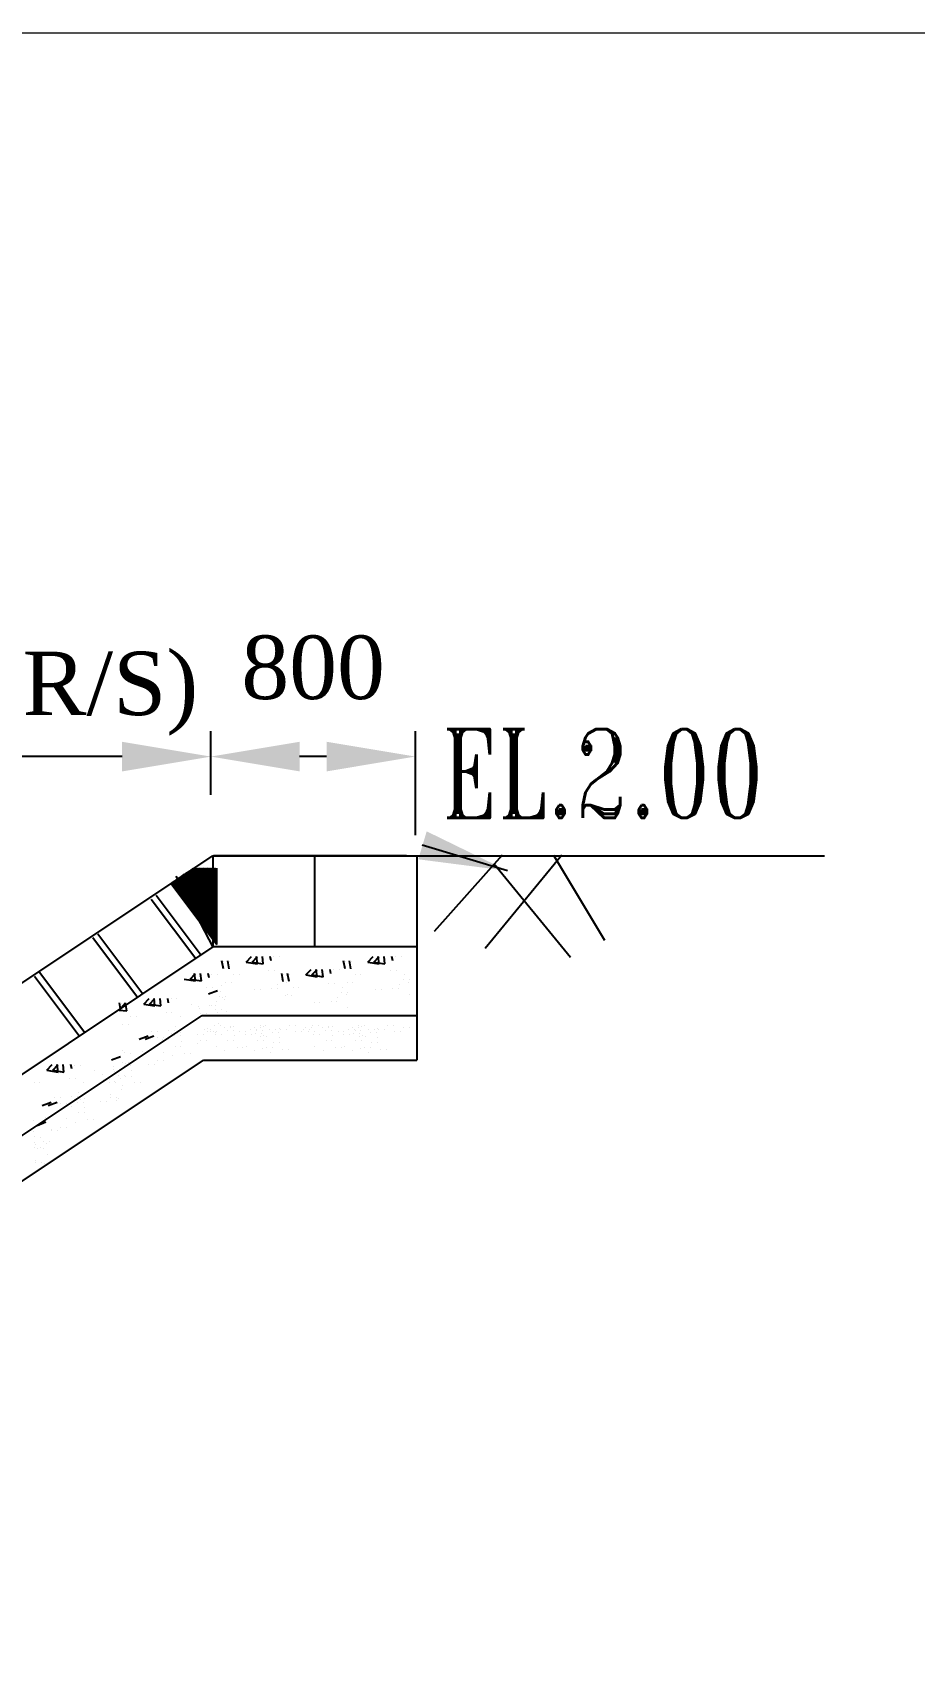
# Model space of a CAD drawing. Extents: x -545075 to 1728153, y -708141 to -305611.
# Drawn here: x 1043806 to 1047281, y -618361 to -611896 of the extents above; entities that cross this region are included whole.
import ezdxf

# ---------------------------------------------------------------- set-up
doc = ezdxf.new("R2010")
doc.units = 0
doc.header["$MEASUREMENT"] = 0
doc.layers.get('0').update_dxf_attribs({"linetype": 'CONTINUOUS'})
doc.layers.get('DEFPOINTS').update_dxf_attribs({"linetype": 'CONTINUOUS'})
doc.layers.add('LINE', color=7, linetype='CONTINUOUS')
doc.styles.add('BIG', font='ROMANT.SHX')
doc.styles.get("Standard").update_dxf_attribs({"font": 'times.ttf', "height": 250})
doc.dimstyles.new('3', dxfattribs={"dimtxt": 225, "dimasz": 350, "dimexe": 100, "dimexo": 25, "dimgap": 9, "dimtad": 0, "dimdec": 0, "dimzin": 0, "dimdsep": 46, "dimtxsty": 'Standard', "dimcen": 0, "dimclrt": 256, "dimadec": 0, "dimazin": 0, "dimtfac": 1, "dimtdec": 0, "dimtofl": 0, "dimtmove": 2, "dimatfit": 3, "dimfxl": 1, "dimtolj": 1, "dimtzin": 0, "dimarcsym": 0})

# ---------------------------------------------------------------- blocks, each defined once
blk = doc.blocks.new('*D101')
at = {"color": 0, "lineweight": -2}
for p, q in [((1044508.1, -614901.3), (1044508.1, -614650.1)), ((1045314.4, -615060.5), (1045314.4, -614650.1)), ((1044964.4, -614750.1), (1044858.1, -614750.1))]:
    blk.add_line(p, q, dxfattribs=at)
for points in [[(1044858.1, -614691.8), (1044858.1, -614808.5), (1044508.1, -614750.1)], [(1044964.4, -614691.8), (1044964.4, -614808.5), (1045314.4, -614750.1)]]:
    blk.add_solid(points, dxfattribs=at)
at = {"layer": 'DEFPOINTS', "color": 0, "lineweight": -2}
for p in [(1044508.1, -614750.1), (1044508.1, -614926.3), (1045314.4, -615085.5)]:
    blk.add_point(p, dxfattribs=at)
at = {"insert": (1044911.2, -614400.1), "char_height": 250, "attachment_point": 5}
blk.add_mtext('\\A1;800', dxfattribs=at)
blk = doc.blocks.new('*D102')
at = {"color": 0, "lineweight": -2}
for p, q in [((1040774.4, -614874.6), (1040774.4, -614650.3)), ((1044508.1, -614901.3), (1044508.1, -614650.3)), ((1044158.1, -614750.3), (1041124.4, -614750.3))]:
    blk.add_line(p, q, dxfattribs=at)
for points in [[(1041124.4, -614691.9), (1041124.4, -614808.6), (1040774.4, -614750.3)], [(1044158.1, -614691.9), (1044158.1, -614808.6), (1044508.1, -614750.3)]]:
    blk.add_solid(points, dxfattribs=at)
at = {"layer": 'DEFPOINTS', "color": 0, "lineweight": -2}
for p in [(1040774.4, -614750.3), (1040774.4, -614899.6), (1044508.1, -614926.3)]:
    blk.add_point(p, dxfattribs=at)
at = {"insert": (1042769.4, -614502), "char_height": 250, "attachment_point": 5}
blk.add_mtext('\\A1;7800(C/S &8100 R/S)', dxfattribs=at)
blk = doc.blocks.new('*X27')
at = {"color": 0}
for p, q in [((-11798.8, -16897), (-11773.4, -16871.6)), ((-11798.1, -16898.1), (-11768.1, -16868.1)), ((-11797.3, -16899.1), (-11762.8, -16864.5)), ((-11796.6, -16900.1), (-11757.4, -16861)), ((-11795.8, -16901.2), (-11752.1, -16857.4)), ((-11795.1, -16902.2), (-11746.8, -16853.9)), ((-11794.4, -16903.2), (-11741.5, -16850.3)), ((-11793.6, -16904.2), (-11736.1, -16846.8)), ((-11792.9, -16905.3), (-11730.8, -16843.2)), ((-11792.1, -16906.3), (-11725.5, -16839.6)), ((-11791.4, -16907.3), (-11720.2, -16836.1)), ((-11790.7, -16908.4), (-11717.3, -16835)), ((-11789.9, -16909.4), (-11715.5, -16835)), ((-11789.2, -16910.4), (-11713.8, -16835)), ((-11788.4, -16911.4), (-11712, -16835)), ((-11787.7, -16912.5), (-11710.2, -16835)), ((-11787, -16913.5), (-11708.5, -16835)), ((-11786.2, -16914.5), (-11706.7, -16835)), ((-11785.5, -16915.5), (-11704.9, -16835)), ((-11784.7, -16916.6), (-11703.2, -16835)), ((-11784, -16917.6), (-11701.4, -16835)), ((-11783.3, -16918.6), (-11699.6, -16835)), ((-11782.5, -16919.7), (-11697.8, -16835)), ((-11781.8, -16920.7), (-11696.1, -16835)), ((-11781, -16921.7), (-11694.3, -16835)), ((-11780.3, -16922.7), (-11692.5, -16835)), ((-11779.6, -16923.8), (-11690.8, -16835)), ((-11778.8, -16924.8), (-11689, -16835)), ((-11778.1, -16925.8), (-11687.2, -16835)), ((-11777.3, -16926.9), (-11685.5, -16835)), ((-11776.6, -16927.9), (-11683.7, -16835)), ((-11775.9, -16928.9), (-11681.9, -16835)), ((-11775.1, -16929.9), (-11680.2, -16835)), ((-11774.4, -16931), (-11678.4, -16835)), ((-11773.6, -16932), (-11676.6, -16835)), ((-11772.9, -16933), (-11674.9, -16835)), ((-11772.2, -16934), (-11673.1, -16835)), ((-11771.4, -16935.1), (-11671.3, -16835)), ((-11770.7, -16936.1), (-11669.6, -16835)), ((-11769.9, -16937.1), (-11667.8, -16835)), ((-11769.2, -16938.2), (-11666, -16835)), ((-11768.5, -16939.2), (-11664.3, -16835)), ((-11767.7, -16940.2), (-11662.5, -16835)), ((-11767, -16941.2), (-11660.7, -16835)), ((-11766.2, -16942.3), (-11659, -16835)), ((-11765.5, -16943.3), (-11657.2, -16835)), ((-11764.8, -16944.3), (-11655.4, -16835)), ((-11764, -16945.4), (-11653.7, -16835)), ((-11763.3, -16946.4), (-11651.9, -16835)), ((-11762.5, -16947.4), (-11650.1, -16835)), ((-11761.8, -16948.4), (-11648.4, -16835)), ((-11761.1, -16949.5), (-11646.6, -16835)), ((-11760.3, -16950.5), (-11644.8, -16835)), ((-11759.6, -16951.5), (-11643, -16835)), ((-11758.8, -16952.5), (-11641.3, -16835)), ((-11758.1, -16953.6), (-11639.5, -16835)), ((-11757.4, -16954.6), (-11637.7, -16835)), ((-11756.6, -16955.6), (-11636, -16835)), ((-11755.9, -16956.7), (-11634.2, -16835)), ((-11755.1, -16957.7), (-11632.4, -16835)), ((-11754.4, -16958.7), (-11630.7, -16835)), ((-11753.7, -16959.7), (-11628.9, -16835)), ((-11752.9, -16960.8), (-11627.5, -16835.4)), ((-11752.2, -16961.8), (-11627.5, -16837.1)), ((-11751.4, -16962.8), (-11627.5, -16838.9)), ((-11750.7, -16963.9), (-11627.5, -16840.7)), ((-11750, -16964.9), (-11627.5, -16842.4)), ((-11749.2, -16965.9), (-11627.5, -16844.2)), ((-11748.5, -16966.9), (-11627.5, -16846)), ((-11747.7, -16968), (-11627.5, -16847.7)), ((-11747, -16969), (-11627.5, -16849.5)), ((-11746.3, -16970), (-11627.5, -16851.3)), ((-11745.5, -16971), (-11627.5, -16853)), ((-11744.8, -16972.1), (-11627.5, -16854.8)), ((-11744.1, -16973.1), (-11627.5, -16856.6)), ((-11743.3, -16974.1), (-11627.5, -16858.3)), ((-11742.6, -16975.2), (-11627.5, -16860.1)), ((-11741.8, -16976.2), (-11627.5, -16861.9)), ((-11741.1, -16977.2), (-11627.5, -16863.6)), ((-11740.4, -16978.2), (-11627.5, -16865.4)), ((-11739.6, -16979.3), (-11627.5, -16867.2)), ((-11738.9, -16980.3), (-11627.5, -16868.9)), ((-11738.1, -16981.3), (-11627.5, -16870.7)), ((-11802.5, -16891.9), (-11800, -16889.4)), ((-11801.8, -16892.9), (-11794.7, -16885.9)), ((-11801, -16894), (-11789.4, -16882.3)), ((-11800.3, -16895), (-11784.1, -16878.8)), ((-11799.5, -16896), (-11778.7, -16875.2)), ((-11737.4, -16982.4), (-11627.5, -16872.5)), ((-11736.7, -16983.4), (-11627.5, -16874.3)), ((-11735.9, -16984.4), (-11627.5, -16876)), ((-11735.2, -16985.4), (-11627.5, -16877.8)), ((-11734.4, -16986.5), (-11627.5, -16879.6)), ((-11733.7, -16987.5), (-11627.5, -16881.3)), ((-11733, -16988.5), (-11627.5, -16883.1)), ((-11732.2, -16989.6), (-11627.5, -16884.9)), ((-11731.5, -16990.6), (-11627.5, -16886.6)), ((-11730.7, -16991.6), (-11627.5, -16888.4)), ((-11730, -16992.6), (-11627.5, -16890.2)), ((-11729.3, -16993.7), (-11627.5, -16891.9)), ((-11728.5, -16994.7), (-11627.5, -16893.7)), ((-11727.8, -16995.7), (-11627.5, -16895.5)), ((-11727, -16996.7), (-11627.5, -16897.2)), ((-11726.3, -16997.8), (-11627.5, -16899)), ((-11725.6, -16998.8), (-11627.5, -16900.8)), ((-11724.8, -16999.8), (-11627.5, -16902.5)), ((-11724.1, -17000.9), (-11627.5, -16904.3)), ((-11723.3, -17001.9), (-11627.5, -16906.1)), ((-11722.6, -17002.9), (-11627.5, -16907.8)), ((-11721.9, -17003.9), (-11627.5, -16909.6)), ((-11721.1, -17005), (-11627.5, -16911.4)), ((-11720.4, -17006), (-11627.5, -16913.1)), ((-11719.6, -17007), (-11627.5, -16914.9)), ((-11718.9, -17008.1), (-11627.5, -16916.7)), ((-11718.2, -17009.1), (-11627.5, -16918.4)), ((-11717.4, -17010.1), (-11627.5, -16920.2)), ((-11716.7, -17011.1), (-11627.5, -16922)), ((-11715.9, -17012.2), (-11627.5, -16923.7)), ((-11715.2, -17013.2), (-11627.5, -16925.5)), ((-11714.5, -17014.2), (-11627.5, -16927.3)), ((-11713.7, -17015.2), (-11627.5, -16929.1)), ((-11713, -17016.3), (-11627.5, -16930.8)), ((-11712.2, -17017.3), (-11627.5, -16932.6)), ((-11711.5, -17018.3), (-11627.5, -16934.4)), ((-11710.8, -17019.4), (-11627.5, -16936.1)), ((-11710, -17020.4), (-11627.5, -16937.9)), ((-11709.3, -17021.4), (-11627.5, -16939.7)), ((-11708.5, -17022.4), (-11627.5, -16941.4)), ((-11707.8, -17023.5), (-11627.5, -16943.2)), ((-11707.1, -17024.5), (-11627.5, -16945)), ((-11706.3, -17025.5), (-11627.5, -16946.7)), ((-11705.6, -17026.6), (-11627.5, -16948.5)), ((-11704.8, -17027.6), (-11627.5, -16950.3)), ((-11704.1, -17028.6), (-11627.5, -16952)), ((-11703.4, -17029.6), (-11627.5, -16953.8)), ((-11702.6, -17030.7), (-11627.5, -16955.6)), ((-11701.9, -17031.7), (-11627.5, -16957.3)), ((-11701.1, -17032.7), (-11627.5, -16959.1)), ((-11700.4, -17033.7), (-11627.5, -16960.9)), ((-11699.7, -17034.8), (-11627.5, -16962.6)), ((-11698.9, -17035.8), (-11627.5, -16964.4)), ((-11698.2, -17036.8), (-11627.5, -16966.2)), ((-11697.4, -17037.9), (-11627.5, -16967.9)), ((-11696.7, -17038.9), (-11627.5, -16969.7)), ((-11696, -17039.9), (-11627.5, -16971.5)), ((-11695.2, -17040.9), (-11627.5, -16973.2)), ((-11694.5, -17042), (-11627.5, -16975)), ((-11693.7, -17043), (-11627.5, -16976.8)), ((-11693, -17044), (-11627.5, -16978.5)), ((-11692.3, -17045.1), (-11627.5, -16980.3)), ((-11691.5, -17046.1), (-11627.5, -16982.1)), ((-11690.8, -17047.1), (-11627.5, -16983.9)), ((-11690, -17048.1), (-11627.5, -16985.6)), ((-11689.3, -17049.2), (-11627.5, -16987.4)), ((-11688.6, -17050.2), (-11627.5, -16989.2)), ((-11687.8, -17051.2), (-11627.5, -16990.9)), ((-11687.1, -17052.2), (-11627.5, -16992.7)), ((-11686.3, -17053.3), (-11627.5, -16994.5)), ((-11685.6, -17054.3), (-11627.5, -16996.2)), ((-11684.9, -17055.3), (-11627.5, -16998)), ((-11684.1, -17056.4), (-11627.5, -16999.8)), ((-11683.4, -17057.4), (-11627.5, -17001.5)), ((-11682.6, -17058.4), (-11627.5, -17003.3)), ((-11681.9, -17059.4), (-11627.5, -17005.1)), ((-11681.2, -17060.5), (-11627.5, -17006.8)), ((-11680.4, -17061.5), (-11627.5, -17008.6)), ((-11679.7, -17062.5), (-11627.5, -17010.4)), ((-11678.9, -17063.6), (-11627.5, -17012.1)), ((-11678.2, -17064.6), (-11627.5, -17013.9)), ((-11677.5, -17065.6), (-11627.5, -17015.7)), ((-11676.7, -17066.6), (-11627.5, -17017.4)), ((-11676, -17067.7), (-11627.5, -17019.2)), ((-11675.2, -17068.7), (-11627.5, -17021)), ((-11674.5, -17069.7), (-11627.5, -17022.7)), ((-11673.8, -17070.7), (-11627.5, -17024.5)), ((-11673, -17071.8), (-11627.5, -17026.3)), ((-11672.3, -17072.8), (-11627.5, -17028)), ((-11671.5, -17073.8), (-11627.5, -17029.8)), ((-11670.8, -17074.9), (-11627.5, -17031.6)), ((-11670.1, -17075.9), (-11627.5, -17033.4)), ((-11669.3, -17076.9), (-11627.5, -17035.1)), ((-11668.6, -17077.9), (-11627.5, -17036.9)), ((-11667.8, -17079), (-11627.5, -17038.7)), ((-11667.1, -17080), (-11627.5, -17040.4)), ((-11666.4, -17081), (-11627.5, -17042.2)), ((-11665.6, -17082.1), (-11627.5, -17044)), ((-11664.9, -17083.1), (-11627.5, -17045.7)), ((-11664.1, -17084.1), (-11627.5, -17047.5)), ((-11663.4, -17085.1), (-11627.5, -17049.3)), ((-11662.7, -17086.2), (-11627.5, -17051)), ((-11661.9, -17087.2), (-11627.5, -17052.8)), ((-11661.2, -17088.2), (-11627.5, -17054.6)), ((-11660.4, -17089.3), (-11627.5, -17056.3)), ((-11659.7, -17090.3), (-11627.5, -17058.1)), ((-11659, -17091.3), (-11627.5, -17059.9)), ((-11658.2, -17092.3), (-11627.5, -17061.6)), ((-11657.5, -17093.4), (-11627.5, -17063.4)), ((-11656.7, -17094.4), (-11627.5, -17065.2)), ((-11656, -17095.4), (-11627.5, -17066.9)), ((-11655.3, -17096.4), (-11627.5, -17068.7)), ((-11654.5, -17097.5), (-11627.5, -17070.5)), ((-11653.8, -17098.5), (-11627.5, -17072.2)), ((-11653, -17099.5), (-11627.5, -17074)), ((-11652.3, -17100.6), (-11627.5, -17075.8)), ((-11651.6, -17101.6), (-11627.5, -17077.5)), ((-11650.8, -17102.6), (-11627.5, -17079.3)), ((-11650.1, -17103.6), (-11627.5, -17081.1)), ((-11649.3, -17104.7), (-11627.5, -17082.8)), ((-11648.6, -17105.7), (-11627.5, -17084.6)), ((-11647.9, -17106.7), (-11627.5, -17086.4)), ((-11647.1, -17107.8), (-11627.5, -17088.2)), ((-11646.4, -17108.8), (-11627.5, -17089.9)), ((-11645.6, -17109.8), (-11627.5, -17091.7)), ((-11644.9, -17110.8), (-11627.5, -17093.5)), ((-11644.2, -17111.9), (-11627.5, -17095.2)), ((-11643.4, -17112.9), (-11627.5, -17097)), ((-11642.7, -17113.9), (-11627.5, -17098.8)), ((-11641.9, -17114.9), (-11627.5, -17100.5)), ((-11641.2, -17116), (-11627.5, -17102.3)), ((-11640.5, -17117), (-11627.5, -17104.1)), ((-11639.7, -17118), (-11627.5, -17105.8)), ((-11639, -17119.1), (-11627.5, -17107.6)), ((-11638.2, -17120.1), (-11627.5, -17109.4)), ((-11637.5, -17121.1), (-11627.5, -17111.1)), ((-11636.8, -17122.1), (-11627.5, -17112.9)), ((-11636, -17123.2), (-11627.5, -17114.7)), ((-11635.3, -17124.2), (-11627.5, -17116.4)), ((-11634.5, -17125.2), (-11627.5, -17118.2)), ((-11633.8, -17126.3), (-11627.5, -17120)), ((-11633.1, -17127.3), (-11627.5, -17121.7)), ((-11632.3, -17128.3), (-11627.5, -17123.5)), ((-11631.6, -17129.3), (-11627.5, -17125.3)), ((-11630.8, -17130.4), (-11627.5, -17127)), ((-11630.1, -17131.4), (-11627.5, -17128.8)), ((-11629.4, -17132.4), (-11627.5, -17130.6)), ((-11628.6, -17133.4), (-11627.5, -17132.3)), ((-11627.9, -17134.5), (-11627.5, -17134.1))]:
    blk.add_line(p, q, dxfattribs=at)

msp = doc.modelspace()

# ---------------------------------------------------------------- linework, layer by layer
for p, q in [((1045657.092, -615138.39), (1045388.319, -615440.184)), ((1045892.269, -615138.39), (1045589.899, -615507.249)), ((1045858.672, -615138.39), (1046060.252, -615473.716)), ((1044516.023, -615141.042), (1044516.023, -615500.925)), ((1045279.974, -615140.894), (1044518.771, -615140.894)), ((1044558.834, -615140.894), (1046161.366, -615140.894)), ((1044598.898, -615140.894), (1045279.974, -615140.894)), ((1044916.656, -615141.042), (1044916.656, -615500.925)), ((1045320.037, -615140.894), (1045320.037, -615500.776)), ((1045623.496, -615171.922), (1045925.866, -615540.782)), ((1044516.492, -615501.341), (1044371.077, -615221.432)), ((1045320.037, -615500.776), (1044517.255, -615500.776)), ((1045320.037, -615500.776), (1045320.037, -615947.042)), ((1044473.12, -615770.57), (1045318.811, -615770.57)), ((1044478.828, -615947.042), (1045320.037, -615947.042))]:
    msp.add_line(p, q)
at = {"color": 0}
for p, q in [((1044557.447, -615586.985), (1044551.666, -615555.644)), ((1044559.292, -615558.692), (1044559.292, -615558.692)), ((1044580.699, -615586.985), (1044574.917, -615555.644)), ((1044582.544, -615558.692), (1044582.544, -615558.692)), ((1044646.999, -615560.912), (1044668.32, -615538.691)), ((1044646.999, -615560.912), (1044691.468, -615567.809)), ((1044670.251, -615560.912), (1044691.572, -615538.691)), ((1044670.251, -615560.912), (1044714.72, -615567.809)), ((1044691.458, -615567.82), (1044688.07, -615538.691)), ((1044714.71, -615567.82), (1044711.322, -615538.691)), ((1044745.232, -615555.609), (1044742.111, -615538.691)), ((1044754.975, -615540.292), (1044754.975, -615540.292)), ((1044778.227, -615540.292), (1044778.227, -615540.292)), ((1044882.675, -615611.333), (1044903.996, -615589.112)), ((1044905.927, -615611.333), (1044927.248, -615589.112)), ((1044927.134, -615618.24), (1044923.746, -615589.112)), ((1044950.386, -615618.24), (1044946.997, -615589.112)), ((1044980.908, -615606.03), (1044977.787, -615589.112)), ((1044990.651, -615590.712), (1044990.651, -615590.712)), ((1045013.903, -615590.712), (1045013.903, -615590.712)), ((1045037.215, -615586.985), (1045031.434, -615555.644)), ((1045039.06, -615558.692), (1045039.06, -615558.692)), ((1045060.467, -615586.985), (1045054.686, -615555.644)), ((1045062.312, -615558.692), (1045062.312, -615558.692)), ((1045126.768, -615560.912), (1045148.089, -615538.691)), ((1045126.768, -615560.912), (1045171.236, -615567.809)), ((1045150.02, -615560.912), (1045171.341, -615538.691)), ((1045150.02, -615560.912), (1045194.488, -615567.809)), ((1045171.227, -615567.82), (1045167.838, -615538.691)), ((1045194.479, -615567.82), (1045191.09, -615538.691)), ((1045225, -615555.609), (1045221.88, -615538.691)), ((1045234.744, -615540.292), (1045234.744, -615540.292)), ((1045257.996, -615540.292), (1045257.996, -615540.292)), ((1044402.907, -615628.14), (1044447.375, -615635.036)), ((1044426.158, -615628.14), (1044447.479, -615605.919)), ((1044426.158, -615628.14), (1044470.627, -615635.036)), ((1044447.366, -615635.047), (1044443.977, -615605.919)), ((1044470.617, -615635.047), (1044467.229, -615605.919)), ((1044501.139, -615622.837), (1044498.018, -615605.919)), ((1044510.883, -615607.519), (1044510.883, -615607.519)), ((1044534.134, -615607.519), (1044534.134, -615607.519)), ((1044548.459, -615654.377), (1044548.459, -615654.377)), ((1044565.056, -615642.554), (1044565.056, -615642.554)), ((1044588.308, -615642.554), (1044588.308, -615642.554)), ((1044596.558, -615610.728), (1044596.558, -615610.728)), ((1044619.81, -615610.728), (1044619.81, -615610.728)), ((1044735.218, -615594.283), (1044735.218, -615594.283)), ((1044758.47, -615594.283), (1044758.47, -615594.283)), ((1044772.39, -615649.198), (1044772.39, -615649.198)), ((1044786.612, -615628.607), (1044786.612, -615628.607)), ((1044793.123, -615637.406), (1044787.341, -615606.065)), ((1044790.862, -615608.745), (1044790.862, -615608.745)), ((1044794.968, -615609.113), (1044794.968, -615609.113)), ((1044807.433, -615639.716), (1044807.433, -615639.716)), ((1044809.864, -615628.607), (1044809.864, -615628.607)), ((1044816.375, -615637.406), (1044810.593, -615606.065)), ((1044818.219, -615609.113), (1044818.219, -615609.113)), ((1044882.675, -615611.333), (1044927.144, -615618.229)), ((1044905.927, -615611.333), (1044950.395, -615618.229)), ((1044970.894, -615644.703), (1044970.894, -615644.703)), ((1044994.145, -615644.703), (1044994.145, -615644.703)), ((1045044.825, -615642.554), (1045044.825, -615642.554)), ((1045068.077, -615642.554), (1045068.077, -615642.554)), ((1045076.327, -615610.728), (1045076.327, -615610.728)), ((1045099.579, -615610.728), (1045099.579, -615610.728)), ((1045214.986, -615594.283), (1045214.986, -615594.283)), ((1045238.238, -615594.283), (1045238.238, -615594.283)), ((1045252.159, -615649.198), (1045252.159, -615649.198)), ((1045266.381, -615628.607), (1045266.381, -615628.607)), ((1045270.63, -615608.745), (1045270.63, -615608.745)), ((1045287.202, -615639.716), (1045287.202, -615639.716)), ((1045289.633, -615628.607), (1045289.633, -615628.607)), ((1044147.013, -615749.585), (1044171.118, -615720.858)), ((1044153.638, -615752.215), (1044147.857, -615720.873)), ((1044176.89, -615752.215), (1044171.109, -615720.873)), ((1044243.191, -615726.141), (1044264.512, -615703.92)), ((1044266.443, -615726.141), (1044287.764, -615703.92)), ((1044287.65, -615733.049), (1044284.261, -615703.92)), ((1044310.902, -615733.049), (1044307.513, -615703.92)), ((1044341.423, -615720.838), (1044338.302, -615703.92)), ((1044351.167, -615705.521), (1044351.167, -615705.521)), ((1044374.419, -615705.521), (1044374.419, -615705.521)), ((1044491.125, -615661.51), (1044491.125, -615661.51)), ((1044498.544, -615685.346), (1044533.553, -615671.907)), ((1044514.377, -615661.51), (1044514.377, -615661.51)), ((1044528.298, -615716.426), (1044528.298, -615716.426)), ((1044542.52, -615695.834), (1044542.52, -615695.834)), ((1044546.769, -615675.973), (1044546.769, -615675.973)), ((1044554.51, -615700.273), (1044554.51, -615700.273)), ((1044563.34, -615706.944), (1044563.34, -615706.944)), ((1044565.771, -615695.834), (1044565.771, -615695.834)), ((1044679.099, -615668.476), (1044679.099, -615668.476)), ((1044702.351, -615668.476), (1044702.351, -615668.476)), ((1044746.134, -615663.78), (1044746.134, -615663.78)), ((1044769.386, -615663.78), (1044769.386, -615663.78)), ((1044800.732, -615692.975), (1044800.732, -615692.975)), ((1044812.103, -615688.118), (1044812.103, -615688.118)), ((1044823.984, -615692.975), (1044823.984, -615692.975)), ((1044832.234, -615661.149), (1044832.234, -615661.149)), ((1044855.486, -615661.149), (1044855.486, -615661.149)), ((1044914.775, -615718.897), (1044914.775, -615718.897)), ((1044938.027, -615718.897), (1044938.027, -615718.897)), ((1044981.81, -615714.201), (1044981.81, -615714.201)), ((1045005.062, -615714.201), (1045005.062, -615714.201)), ((1045008.066, -615699.619), (1045008.066, -615699.619)), ((1045022.288, -615679.027), (1045022.288, -615679.027)), ((1045026.538, -615659.166), (1045026.538, -615659.166)), ((1045043.109, -615690.137), (1045043.109, -615690.137)), ((1045045.54, -615679.027), (1045045.54, -615679.027)), ((1045158.868, -615668.476), (1045158.868, -615668.476)), ((1045182.12, -615668.476), (1045182.12, -615668.476)), ((1045225.903, -615663.78), (1045225.903, -615663.78)), ((1045249.155, -615663.78), (1045249.155, -615663.78)), ((1045291.872, -615688.118), (1045291.872, -615688.118)), ((1044147.013, -615749.585), (1044176.899, -615752.2)), ((1044155.483, -615723.922), (1044155.483, -615723.922)), ((1044178.735, -615723.922), (1044178.735, -615723.922)), ((1044192.75, -615775.957), (1044192.75, -615775.957)), ((1044216.002, -615775.957), (1044216.002, -615775.957)), ((1044243.191, -615726.141), (1044287.659, -615733.038)), ((1044266.443, -615726.141), (1044310.911, -615733.038)), ((1044331.409, -615759.512), (1044331.409, -615759.512)), ((1044354.661, -615759.512), (1044354.661, -615759.512)), ((1044387.053, -615773.974), (1044387.053, -615773.974)), ((1044431.618, -615728.597), (1044431.618, -615728.597)), ((1044458.258, -615735.703), (1044458.258, -615735.703)), ((1044464.011, -615743.06), (1044464.011, -615743.06)), ((1044468.657, -615762.648), (1044468.657, -615762.648)), ((1044489.477, -615773.758), (1044489.477, -615773.758)), ((1044491.909, -615762.648), (1044491.909, -615762.648)), ((1044502.041, -615731.008), (1044502.041, -615731.008)), ((1044512.027, -615731.94), (1044512.027, -615731.94)), ((1044512.729, -615773.758), (1044512.729, -615773.758)), ((1044524.898, -615746.948), (1044524.898, -615746.948)), ((1044525.293, -615731.008), (1044525.293, -615731.008)), ((1044535.692, -615757.953), (1044535.692, -615757.953)), ((1044548.15, -615746.948), (1044548.15, -615746.948)), ((1044568.011, -615755.346), (1044568.011, -615755.346)), ((1045047.779, -615738.539), (1045047.779, -615738.539)), ((1044161.248, -615807.783), (1044161.248, -615807.783)), ((1044184.499, -615807.783), (1044184.499, -615807.783)), ((1044275.291, -615833.705), (1044275.291, -615833.705)), ((1044298.543, -615833.705), (1044298.543, -615833.705)), ((1044342.326, -615829.009), (1044342.326, -615829.009)), ((1044353.192, -615840.511), (1044353.192, -615840.511)), ((1044365.577, -615829.009), (1044365.577, -615829.009)), ((1044368.582, -615814.427), (1044368.582, -615814.427)), ((1044376.444, -615840.511), (1044376.444, -615840.511)), ((1044390.242, -615836.933), (1044390.242, -615836.933)), ((1044455.788, -615847.755), (1044455.788, -615847.755)), ((1044479.04, -615847.755), (1044479.04, -615847.755)), ((1044484.564, -615824.785), (1044484.564, -615824.785)), ((1044493.641, -615833.502), (1044493.641, -615833.502)), ((1044494.148, -615822.16), (1044494.148, -615822.16)), ((1044505.238, -615833.24), (1044505.238, -615833.24)), ((1044507.816, -615824.785), (1044507.816, -615824.785)), ((1044516.892, -615833.502), (1044516.892, -615833.502)), ((1044522.417, -615810.531), (1044522.417, -615810.531)), ((1044526.059, -615844.35), (1044526.059, -615844.35)), ((1044526.54, -615836.622), (1044526.54, -615836.622)), ((1044528.49, -615833.24), (1044528.49, -615833.24)), ((1044538.453, -615800.911), (1044538.453, -615800.911)), ((1044545.669, -615810.531), (1044545.669, -615810.531)), ((1044549.311, -615844.35), (1044549.311, -615844.35)), ((1044561.48, -615817.54), (1044561.48, -615817.54)), ((1044572.273, -615828.545), (1044572.273, -615828.545)), ((1044584.732, -615817.54), (1044584.732, -615817.54)), ((1044586.445, -615813.652), (1044586.445, -615813.652)), ((1044595.525, -615828.545), (1044595.525, -615828.545)), ((1044598.529, -615813.963), (1044598.529, -615813.963)), ((1044599.823, -615848.728), (1044599.823, -615848.728)), ((1044622.311, -615833.24), (1044622.311, -615833.24)), ((1044643.131, -615844.35), (1044643.131, -615844.35)), ((1044645.563, -615833.24), (1044645.563, -615833.24)), ((1044664.075, -615824.785), (1044664.075, -615824.785)), ((1044666.383, -615844.35), (1044666.383, -615844.35)), ((1044678.552, -615817.54), (1044678.552, -615817.54)), ((1044684.749, -615841.037), (1044684.749, -615841.037)), ((1044687.327, -615824.785), (1044687.327, -615824.785)), ((1044689.346, -615828.545), (1044689.346, -615828.545)), ((1044701.804, -615817.54), (1044701.804, -615817.54)), ((1044701.928, -615810.531), (1044701.928, -615810.531)), ((1044708.001, -615841.037), (1044708.001, -615841.037)), ((1044712.598, -615828.545), (1044712.598, -615828.545)), ((1044715.602, -615813.963), (1044715.602, -615813.963)), ((1044716.895, -615848.728), (1044716.895, -615848.728)), ((1044725.18, -615810.531), (1044725.18, -615810.531)), ((1044740.991, -615825.337), (1044740.991, -615825.337)), ((1044751.784, -615836.341), (1044751.784, -615836.341)), ((1044764.243, -615825.337), (1044764.243, -615825.337)), ((1044775.036, -615836.341), (1044775.036, -615836.341)), ((1044778.04, -615821.76), (1044778.04, -615821.76)), ((1044781.148, -615824.785), (1044781.148, -615824.785)), ((1044804.399, -615824.785), (1044804.399, -615824.785)), ((1044819, -615810.531), (1044819, -615810.531)), ((1044842.252, -615810.531), (1044842.252, -615810.531)), ((1044843.586, -615832.582), (1044843.586, -615832.582)), ((1044866.838, -615832.582), (1044866.838, -615832.582)), ((1044871.746, -615824.785), (1044871.746, -615824.785)), ((1044881.439, -615818.328), (1044881.439, -615818.328)), ((1044892.42, -615833.24), (1044892.42, -615833.24)), ((1044894.998, -615824.785), (1044894.998, -615824.785)), ((1044904.691, -615818.328), (1044904.691, -615818.328)), ((1044909.599, -615810.531), (1044909.599, -615810.531)), ((1044913.24, -615844.35), (1044913.24, -615844.35)), ((1044915.672, -615833.24), (1044915.672, -615833.24)), ((1044932.851, -615810.531), (1044932.851, -615810.531)), ((1044936.492, -615844.35), (1044936.492, -615844.35)), ((1044948.661, -615817.54), (1044948.661, -615817.54)), ((1044959.455, -615828.545), (1044959.455, -615828.545)), ((1044971.913, -615817.54), (1044971.913, -615817.54)), ((1044973.626, -615813.652), (1044973.626, -615813.652)), ((1044982.707, -615828.545), (1044982.707, -615828.545)), ((1044985.711, -615813.963), (1044985.711, -615813.963)), ((1044987.004, -615848.728), (1044987.004, -615848.728)), ((1045009.492, -615833.24), (1045009.492, -615833.24)), ((1045030.313, -615844.35), (1045030.313, -615844.35)), ((1045032.744, -615833.24), (1045032.744, -615833.24)), ((1045051.257, -615824.785), (1045051.257, -615824.785)), ((1045053.565, -615844.35), (1045053.565, -615844.35)), ((1045065.734, -615817.54), (1045065.734, -615817.54)), ((1045071.931, -615841.037), (1045071.931, -615841.037)), ((1045074.508, -615824.785), (1045074.508, -615824.785)), ((1045076.527, -615828.545), (1045076.527, -615828.545)), ((1045088.986, -615817.54), (1045088.986, -615817.54)), ((1045089.11, -615810.531), (1045089.11, -615810.531)), ((1045095.183, -615841.037), (1045095.183, -615841.037)), ((1045099.779, -615828.545), (1045099.779, -615828.545)), ((1045102.783, -615813.963), (1045102.783, -615813.963)), ((1045104.076, -615848.728), (1045104.076, -615848.728)), ((1045112.361, -615810.531), (1045112.361, -615810.531)), ((1045128.172, -615825.337), (1045128.172, -615825.337)), ((1045138.966, -615836.341), (1045138.966, -615836.341)), ((1045151.424, -615825.337), (1045151.424, -615825.337)), ((1045162.218, -615836.341), (1045162.218, -615836.341)), ((1045165.222, -615821.76), (1045165.222, -615821.76)), ((1045168.329, -615824.785), (1045168.329, -615824.785)), ((1045191.581, -615824.785), (1045191.581, -615824.785)), ((1045206.182, -615810.531), (1045206.182, -615810.531)), ((1045229.434, -615810.531), (1045229.434, -615810.531)), ((1045230.768, -615832.582), (1045230.768, -615832.582)), ((1045254.019, -615832.582), (1045254.019, -615832.582)), ((1045268.621, -615818.328), (1045268.621, -615818.328)), ((1045291.872, -615818.328), (1045291.872, -615818.328)), ((1044158.45, -615907.926), (1044158.45, -615907.926)), ((1044225.375, -615864.674), (1044260.384, -615851.236)), ((1044238.858, -615911.268), (1044238.858, -615911.268)), ((1044248.627, -615864.674), (1044283.636, -615851.236)), ((1044296.951, -615856.211), (1044296.951, -615856.211)), ((1044317.771, -615867.32), (1044317.771, -615867.32)), ((1044320.203, -615856.211), (1044320.203, -615856.211)), ((1044341.023, -615867.32), (1044341.023, -615867.32)), ((1044363.986, -615851.515), (1044363.986, -615851.515)), ((1044366.747, -615894.474), (1044366.747, -615894.474)), ((1044387.238, -615851.515), (1044387.238, -615851.515)), ((1044389.999, -615894.474), (1044389.999, -615894.474)), ((1044391.535, -615871.699), (1044391.535, -615871.699)), ((1044454.405, -615883.002), (1044454.405, -615883.002)), ((1044469.006, -615868.749), (1044469.006, -615868.749)), ((1044492.258, -615868.749), (1044492.258, -615868.749)), ((1044530.729, -615892.752), (1044530.729, -615892.752)), ((1044563.122, -615907.214), (1044563.122, -615907.214)), ((1044575.035, -615871.503), (1044575.035, -615871.503)), ((1044598.286, -615871.503), (1044598.286, -615871.503)), ((1044611.138, -615896.095), (1044611.138, -615896.095)), ((1044634.39, -615896.095), (1044634.39, -615896.095)), ((1044647.802, -615892.752), (1044647.802, -615892.752)), ((1044680.194, -615907.214), (1044680.194, -615907.214)), ((1044692.107, -615871.503), (1044692.107, -615871.503)), ((1044705.57, -615852.147), (1044705.57, -615852.147)), ((1044710.24, -615900.549), (1044710.24, -615900.549)), ((1044715.359, -615871.503), (1044715.359, -615871.503)), ((1044728.211, -615896.095), (1044728.211, -615896.095)), ((1044728.822, -615852.147), (1044728.822, -615852.147)), ((1044751.463, -615896.095), (1044751.463, -615896.095)), ((1044754.545, -615879.3), (1044754.545, -615879.3)), ((1044777.797, -615879.3), (1044777.797, -615879.3)), ((1044779.334, -615856.525), (1044779.334, -615856.525)), ((1044790.649, -615903.891), (1044790.649, -615903.891)), ((1044813.901, -615903.891), (1044813.901, -615903.891)), ((1044917.911, -615892.752), (1044917.911, -615892.752)), ((1044950.303, -615907.214), (1044950.303, -615907.214)), ((1044962.216, -615871.503), (1044962.216, -615871.503)), ((1044985.468, -615871.503), (1044985.468, -615871.503)), ((1044998.32, -615896.095), (1044998.32, -615896.095)), ((1045021.572, -615896.095), (1045021.572, -615896.095)), ((1045034.983, -615892.752), (1045034.983, -615892.752)), ((1045067.376, -615907.214), (1045067.376, -615907.214)), ((1045079.288, -615871.503), (1045079.288, -615871.503)), ((1045092.751, -615852.147), (1045092.751, -615852.147)), ((1045097.422, -615900.549), (1045097.422, -615900.549)), ((1045102.54, -615871.503), (1045102.54, -615871.503)), ((1045115.392, -615896.095), (1045115.392, -615896.095)), ((1045116.003, -615852.147), (1045116.003, -615852.147)), ((1045138.644, -615896.095), (1045138.644, -615896.095)), ((1045141.727, -615879.3), (1045141.727, -615879.3)), ((1045164.979, -615879.3), (1045164.979, -615879.3)), ((1045166.515, -615856.525), (1045166.515, -615856.525)), ((1045177.831, -615903.891), (1045177.831, -615903.891)), ((1045201.083, -615903.891), (1045201.083, -615903.891)), ((1043861.191, -615987.141), (1043882.512, -615964.92)), ((1043884.443, -615987.141), (1043905.764, -615964.92)), ((1043905.65, -615994.049), (1043902.261, -615964.92)), ((1043928.902, -615994.049), (1043925.513, -615964.92)), ((1043959.423, -615981.838), (1043956.302, -615964.92)), ((1043969.167, -615966.521), (1043969.167, -615966.521)), ((1043992.419, -615966.521), (1043992.419, -615966.521)), ((1044116.544, -615946.346), (1044151.553, -615932.907)), ((1044125.082, -615973.164), (1044125.082, -615973.164)), ((1044158.072, -615957.464), (1044158.072, -615957.464)), ((1044166.459, -615915.377), (1044166.459, -615915.377)), ((1044168.865, -615968.469), (1044168.865, -615968.469)), ((1044172.51, -615961.273), (1044172.51, -615961.273)), ((1044181.324, -615957.464), (1044181.324, -615957.464)), ((1044190.842, -615922.388), (1044190.842, -615922.388)), ((1044192.117, -615968.469), (1044192.117, -615968.469)), ((1044195.121, -615953.887), (1044195.121, -615953.887)), ((1044260.667, -615964.709), (1044260.667, -615964.709)), ((1044283.919, -615964.709), (1044283.919, -615964.709)), ((1044298.52, -615950.455), (1044298.52, -615950.455)), ((1044321.772, -615950.455), (1044321.772, -615950.455)), ((1044322.442, -615915.723), (1044322.442, -615915.723)), ((1044354.834, -615930.185), (1044354.834, -615930.185)), ((1044402.851, -615919.065), (1044402.851, -615919.065)), ((1044426.103, -615919.065), (1044426.103, -615919.065)), ((1044742.633, -615915.011), (1044742.633, -615915.011)), ((1045129.814, -615915.011), (1045129.814, -615915.011)), ((1043810.75, -616036.957), (1043810.75, -616036.957)), ((1043834.002, -616036.957), (1043834.002, -616036.957)), ((1043861.191, -615987.141), (1043905.659, -615994.038)), ((1043884.443, -615987.141), (1043928.911, -615994.038)), ((1043949.409, -616020.512), (1043949.409, -616020.512)), ((1043972.661, -616020.512), (1043972.661, -616020.512)), ((1044005.053, -616034.974), (1044005.053, -616034.974)), ((1044049.618, -615989.597), (1044049.618, -615989.597)), ((1044082.011, -616004.06), (1044082.011, -616004.06)), ((1044086.657, -616023.648), (1044086.657, -616023.648)), ((1044107.477, -616034.758), (1044107.477, -616034.758)), ((1044109.909, -616023.648), (1044109.909, -616023.648)), ((1044122.651, -615984.274), (1044122.651, -615984.274)), ((1044127.321, -616032.676), (1044127.321, -616032.676)), ((1044130.027, -615992.94), (1044130.027, -615992.94)), ((1044130.729, -616034.758), (1044130.729, -616034.758)), ((1044142.898, -616007.948), (1044142.898, -616007.948)), ((1044145.903, -615984.274), (1044145.903, -615984.274)), ((1044153.692, -616018.953), (1044153.692, -616018.953)), ((1044166.15, -616007.948), (1044166.15, -616007.948)), ((1044171.627, -616011.427), (1044171.627, -616011.427)), ((1044194.878, -616011.427), (1044194.878, -616011.427)), ((1044196.415, -615988.652), (1044196.415, -615988.652)), ((1044207.73, -616036.019), (1044207.73, -616036.019)), ((1044230.982, -616036.019), (1044230.982, -616036.019)), ((1043893.291, -616094.705), (1043893.291, -616094.705)), ((1043916.543, -616094.705), (1043916.543, -616094.705)), ((1043960.326, -616090.009), (1043960.326, -616090.009)), ((1043971.192, -616101.511), (1043971.192, -616101.511)), ((1043983.577, -616090.009), (1043983.577, -616090.009)), ((1043986.582, -616075.427), (1043986.582, -616075.427)), ((1043994.444, -616101.511), (1043994.444, -616101.511)), ((1044008.242, -616097.933), (1044008.242, -616097.933)), ((1044073.788, -616108.755), (1044073.788, -616108.755)), ((1044097.04, -616108.755), (1044097.04, -616108.755)), ((1044111.641, -616094.502), (1044111.641, -616094.502)), ((1044112.148, -616083.16), (1044112.148, -616083.16)), ((1044134.456, -616106.393), (1044134.456, -616106.393)), ((1044134.892, -616094.502), (1044134.892, -616094.502)), ((1044144.54, -616097.622), (1044144.54, -616097.622)), ((1044156.453, -616061.911), (1044156.453, -616061.911)), ((1044159.714, -616047.138), (1044159.714, -616047.138)), ((1043843.375, -616125.674), (1043878.384, -616112.236)), ((1043856.858, -616172.268), (1043856.858, -616172.268)), ((1043866.627, -616125.674), (1043901.636, -616112.236)), ((1043872.459, -616173.377), (1043872.459, -616173.377)), ((1043914.951, -616117.211), (1043914.951, -616117.211)), ((1043935.771, -616128.32), (1043935.771, -616128.32)), ((1043938.203, -616117.211), (1043938.203, -616117.211)), ((1043959.023, -616128.32), (1043959.023, -616128.32)), ((1043981.986, -616112.515), (1043981.986, -616112.515)), ((1043984.747, -616155.474), (1043984.747, -616155.474)), ((1044005.238, -616112.515), (1044005.238, -616112.515)), ((1044007.999, -616155.474), (1044007.999, -616155.474)), ((1044009.535, -616132.699), (1044009.535, -616132.699)), ((1043808.842, -616183.388), (1043808.842, -616183.388)), ((1043810.117, -616229.469), (1043810.117, -616229.469)), ((1043813.121, -616214.887), (1043813.121, -616214.887)), ((1043822.544, -616204.346), (1043857.553, -616190.907)), ((1043878.51, -616219.273), (1043878.51, -616219.273)), ((1043878.667, -616225.709), (1043878.667, -616225.709)), ((1043901.919, -616225.709), (1043901.919, -616225.709)), ((1043916.52, -616211.455), (1043916.52, -616211.455)), ((1043939.772, -616211.455), (1043939.772, -616211.455)), ((1043940.442, -616176.723), (1043940.442, -616176.723)), ((1043972.834, -616191.185), (1043972.834, -616191.185)), ((1044020.851, -616180.065), (1044020.851, -616180.065)), ((1044044.103, -616180.065), (1044044.103, -616180.065)), ((1043812.878, -616272.427), (1043812.878, -616272.427)), ((1043813.477, -616292.758), (1043813.477, -616292.758)), ((1043814.415, -616249.652), (1043814.415, -616249.652)), ((1043815.909, -616281.648), (1043815.909, -616281.648)), ((1043825.73, -616297.019), (1043825.73, -616297.019)), ((1043836.027, -616250.94), (1043836.027, -616250.94)), ((1043836.729, -616292.758), (1043836.729, -616292.758)), ((1043848.898, -616265.948), (1043848.898, -616265.948)), ((1043848.982, -616297.019), (1043848.982, -616297.019)), ((1043859.692, -616276.953), (1043859.692, -616276.953)), ((1043872.15, -616265.948), (1043872.15, -616265.948)), ((1043817.641, -616352.502), (1043817.641, -616352.502)), ((1043818.148, -616341.16), (1043818.148, -616341.16)), ((1043840.892, -616352.502), (1043840.892, -616352.502)), ((1043850.54, -616355.622), (1043850.54, -616355.622)), ((1043862.453, -616319.911), (1043862.453, -616319.911))]:
    msp.add_line(p, q, dxfattribs=at)
at = {"color": 7, "linetype": 'ByBlock', "lineweight": 20}
msp.add_lwpolyline([(1024088.576, -654682.06), (1024088.576, -611896.246), (1084593.768, -611896.246), (1084593.768, -654682.06), (1024088.576, -654682.06)], close=True, dxfattribs=at)
at = {"layer": 'LINE'}
for p, q in [((1040894.292, -617555.53), (1044516.023, -615141.042)), ((1044516.023, -615141.042), (1046927.757, -615141.042)), ((1044531.583, -615490.552), (1044531.583, -615190.552)), ((1044351.497, -615250.054), (1044531.583, -615490.552)), ((1044272.792, -615311.985), (1044448.489, -615546.62)), ((1044292.803, -615297), (1044469.322, -615532.732)), ((1044062.771, -615448.711), (1044240.11, -615685.539)), ((1041074.379, -617796.027), (1044517.255, -615500.776)), ((1044042.76, -615463.696), (1044219.278, -615699.428)), ((1043812.728, -615615.407), (1043990.067, -615852.235)), ((1043832.739, -615600.422), (1044010.899, -615838.347)), ((1041074.379, -618036.397), (1044473.12, -615770.57)), ((1041091.096, -618205.53), (1044478.828, -615947.042))]:
    msp.add_line(p, q, dxfattribs=at)

# ---------------------------------------------------------------- block references
at = {"layer": 'LINE', "rotation": 0.3275833868926388}
msp.add_blockref('*X27', (1056060.119, -598288.741), dxfattribs=at)

# ---------------------------------------------------------------- texts
at = {"color": 7, "style": 'BIG', "width": 0.7}
msp.add_text('EL.2.00', height=350, dxfattribs=at).set_placement((1045418.735, -614991.981))

# ---------------------------------------------------------------- dimensions: what is measured, and where the dimension line sits
dim = msp.add_linear_dim(base=(1040774.379, -614750.282), p1=(1044508.074, -614926.329), p2=(1040774.379, -614899.561), text='7800(C/S &8100 R/S)', dimstyle='3')
dim.commit()
dim.dimension.update_dxf_attribs({"geometry": '*D102', "text_midpoint": (1042769.427, -614501.964), "dimtype": 160})
dim = msp.add_linear_dim(base=(1044508.074, -614750.133), p1=(1045314.394, -615085.459), p2=(1044508.074, -614926.329), angle=180, text='800', dimstyle='3')
dim.commit()
dim.dimension.update_dxf_attribs({"geometry": '*D101', "text_midpoint": (1044911.234, -614400.133)})

# ---------------------------------------------------------------- leaders
msp.add_leader([(1045677.724, -615200.493), (1045341.758, -615099.895)], dimstyle='3', override={"dimgap": 9, "dimtad": 0})

doc.saveas('drawing.dxf')
